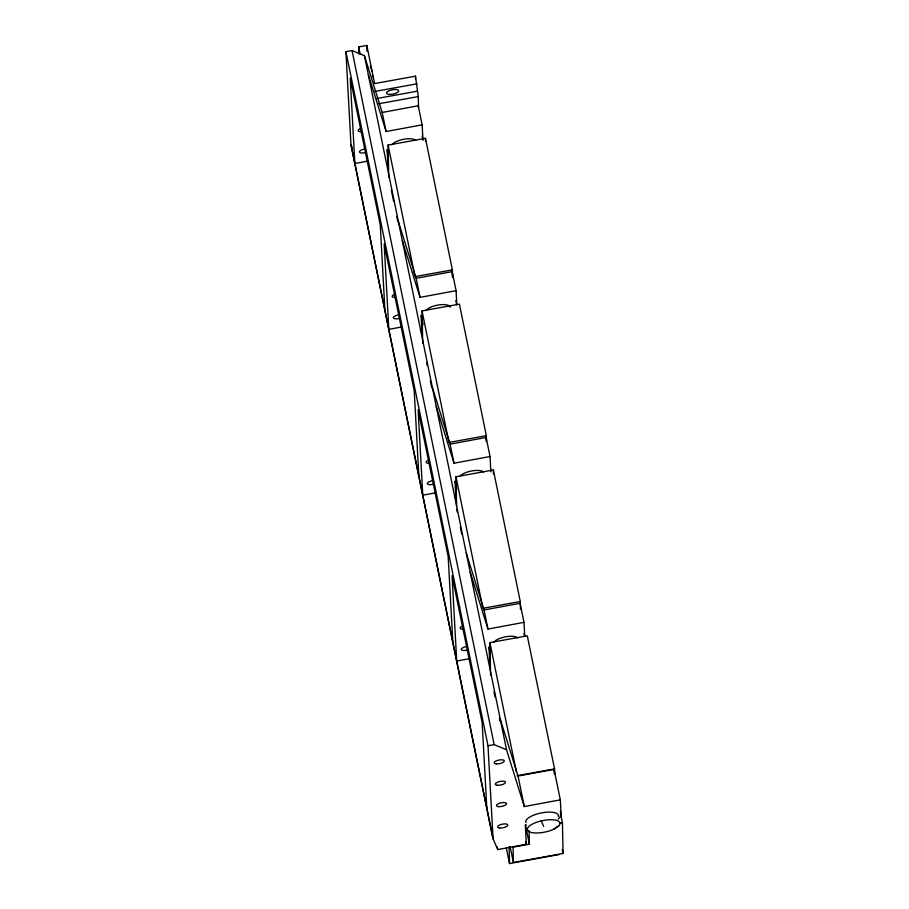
<?xml version="1.0" encoding="UTF-8"?>
<svg xmlns="http://www.w3.org/2000/svg" width="909" height="909" viewBox="0 0 909 909"><rect width="100%" height="100%" fill="white"/><g stroke="black" fill="none" stroke-linecap="round" stroke-linejoin="round"><path stroke-width="1.36" d="M558.853 825.838L553.82 829.201A16.623 5.852 -11.6 0 1 528.163 831.008A16.623 5.852 -11.6 0 1 544.105 820.327A16.623 5.852 -11.6 0 1 558.853 825.838L553.82 829.201M490.042 647.492L488.974 647.697L489.996 666.763M500.291 719.258L518.05 776.059L554.081 769.366L560.319 799.863L561.148 815.191L560.467 815.328A18.703 6.579 -11.6 0 1 558.183 819.1M526.368 824.997L525.311 825.202L526.345 844.268L497.768 849.574L493.053 838.848L350.976 144.77L345.92 51.677L352.044 50.54L364.429 55.688L382.2 112.466L386.109 131.532L422.14 124.84L418.231 105.774L382.2 112.466M388.188 149.974L387.132 150.178L388.154 169.256M367.111 161.245L354.862 163.518L350.226 78.106L380.269 224.887L384.905 310.299L493.053 838.848M398.381 221.523L416.163 278.302L452.182 271.621L456.091 290.687L456.841 304.617M402.289 240.578L420.06 297.368L456.091 290.687M422.14 315.821L421.083 316.014L422.106 335.091L421.265 331.001M401.608 326.99L388.813 329.365L384.177 243.942L414.22 390.722L418.856 476.134M432.343 387.359L450.114 444.149L486.133 437.456L490.042 456.523L490.871 471.851M436.24 406.414L454.011 463.204L490.042 456.523M456.091 481.656L455.023 481.85L456.057 500.927M435.559 492.826L422.765 495.2L418.117 409.789L448.171 556.558L452.807 641.97M466.294 553.195L484.054 609.984L520.084 603.303L523.982 622.358L524.743 636.3M470.203 572.261L487.963 629.051L523.982 622.358M469.464 658.673L456.704 661.036L452.068 575.624L482.156 722.621L486.804 808.044M493.042 838.541L488.008 745.755L494.132 744.619L506.529 749.755L524.3 806.556L560.319 799.863M358.805 53.961L358.657 46.927L366.827 45.45L374.622 83.571L415.47 76.174L418.288 96.593L418.515 107.478M374.826 91.457L417.026 83.81M376.349 98.615L417.186 91.218M378.803 103.751L418.288 96.593M388.779 177.55L388.098 145.088L425.457 138.316L452.387 269.848L452.523 276.416M415.015 276.62L452.387 269.848M422.719 343.397L422.037 310.935L459.409 304.151L486.338 435.684L486.44 440.933M486.338 435.684L448.955 442.456L422.037 310.935M456.602 506.404L455.977 476.771L493.36 469.987L520.278 601.519L520.448 609.405M520.278 601.519L482.895 608.291L455.977 476.771M490.599 675.069L489.917 642.606L527.3 635.834L554.547 768.9L554.649 774.15M517.153 775.672L554.547 768.9M529.106 830.746L529.39 844.211L513.062 847.177L513.38 862.471L563.08 853.46L562.432 822.793L560.478 813.248M506.393 848.302L509.517 863.55L559.217 854.54M559.649 823.111L562.432 822.793M350.976 144.77L352.022 147.156M541.264 820.895L543.662 826.361M368.327 74.743L386.109 131.532M370.963 67.255L370.44 65.937L370.588 68.198M422.14 136.089L422.969 140.168L422.14 124.84M455.807 300.561L456.648 304.651M523.982 633.607L524.538 636.323M560.308 811.033L561.148 815.191M562.262 849.495L563.08 853.46M416.163 278.302L420.06 297.368M450.114 444.149L454.011 463.204M484.054 609.984L487.963 629.051M518.05 776.059L524.3 806.556M388.098 145.088L414.731 275.234M489.917 642.606L516.301 771.514M387.154 149.383L388.563 156.246M421.106 315.218L423.071 324.82M455.057 481.054L456.738 489.292M488.997 646.89L490.406 653.753M525.459 825.031L529.39 844.211M454.943 495.485L455.5 498.2M525.777 841.495L526.345 844.268M364.429 55.688L506.529 749.755M391.324 190.015L393.597 201.094M396.71 216.319L397.847 221.853M426.685 362.782L427.253 365.543M430.366 380.78L431.786 387.7M456.659 509.233L457.227 512.006M460.34 527.231L461.761 534.151M493.996 691.704L495.132 697.248M499.393 718.042L499.961 720.814M358.657 46.927L360.078 53.858M352.044 50.54L494.132 744.619M510.131 846.597L513.38 862.471M345.92 51.677L488.008 745.755M497.189 846.79L497.768 849.574M350.965 144.463L384.905 310.299M371.542 69.811L371.838 71.368M372.383 74.504L372.701 76.981M554.081 769.366L554.308 773.548M486.133 437.456L486.36 441.638M452.262 273.018L452.489 277.2M509.165 846.87L509.517 863.55M493.36 469.987L493.439 473.93M425.457 138.316L425.514 140.94M415.47 76.174L415.527 78.958M366.827 45.45L366.941 51.074M493.894 642.243A12.476 4.386 -11.6 0 1 505.609 636.789A12.476 4.386 -11.6 0 1 517.562 637.913M467.078 650.162A5.193 1.829 -11.6 0 1 461.227 649.401A5.193 1.829 -11.6 0 1 466.919 646.504M361.464 131.646A5.193 1.829 -11.6 0 1 358.237 130.521A5.193 1.829 -11.6 0 1 361.305 128.237M395.415 297.482A5.193 1.829 -11.6 0 1 392.188 296.357A5.193 1.829 -11.6 0 1 395.256 294.073M365.236 152.655A5.193 1.829 -11.6 0 1 359.385 151.883A5.193 1.829 -11.6 0 1 365.077 148.996M434.411 483.963A5.193 1.829 -11.6 0 1 427.344 483.793A5.193 1.829 -11.6 0 1 432.968 480.668M391.449 275.62A5.193 1.829 -11.6 0 1 391.393 274.211M459.659 607.462A5.193 1.829 -11.6 0 1 458.931 606.667M462.715 629.153A5.193 1.829 -11.6 0 1 462.545 625.971M357.51 109.784A5.193 1.829 -11.6 0 1 357.135 109.387M429.355 463.317A5.193 1.829 -11.6 0 1 428.059 460.363M399.187 318.491A5.193 1.829 -11.6 0 1 393.336 317.73A5.193 1.829 -11.6 0 1 399.028 314.832M392.029 144.758A12.476 4.386 -11.6 0 1 403.676 139.282A12.476 4.386 -11.6 0 1 415.686 140.361M425.98 310.594A12.476 4.386 -11.6 0 1 439.229 304.867A12.476 4.386 -11.6 0 1 450.114 307.276M459.931 476.441A12.476 4.386 -11.6 0 1 471.578 470.964A12.476 4.386 -11.6 0 1 483.588 472.044M525.947 822.486A16.623 5.852 -11.6 0 1 541.832 812.828A16.623 5.852 -11.6 0 1 558.331 816.521M497.325 785.262A5.193 1.829 -11.6 0 0 505.438 782.535A5.193 1.829 -11.6 0 0 498.337 781.876A5.193 1.829 -11.6 0 0 497.325 785.262M498.473 806.624A5.193 1.829 -11.6 0 0 506.586 803.897A5.193 1.829 -11.6 0 0 499.484 803.249A5.193 1.829 -11.6 0 0 498.473 806.624M496.178 763.89A5.193 1.829 -11.6 0 0 504.29 761.163A5.193 1.829 -11.6 0 0 497.189 760.515A5.193 1.829 -11.6 0 0 496.178 763.89M499.632 827.997A5.193 1.829 -11.6 0 0 507.745 825.27A5.193 1.829 -11.6 0 0 500.643 824.611A5.193 1.829 -11.6 0 0 499.632 827.997M389.586 94.434A6.238 2.193 -11.6 0 0 398.733 90.843A6.238 2.193 -11.6 0 0 389.495 90.582A6.238 2.193 -11.6 0 0 389.586 94.434"/></g></svg>
